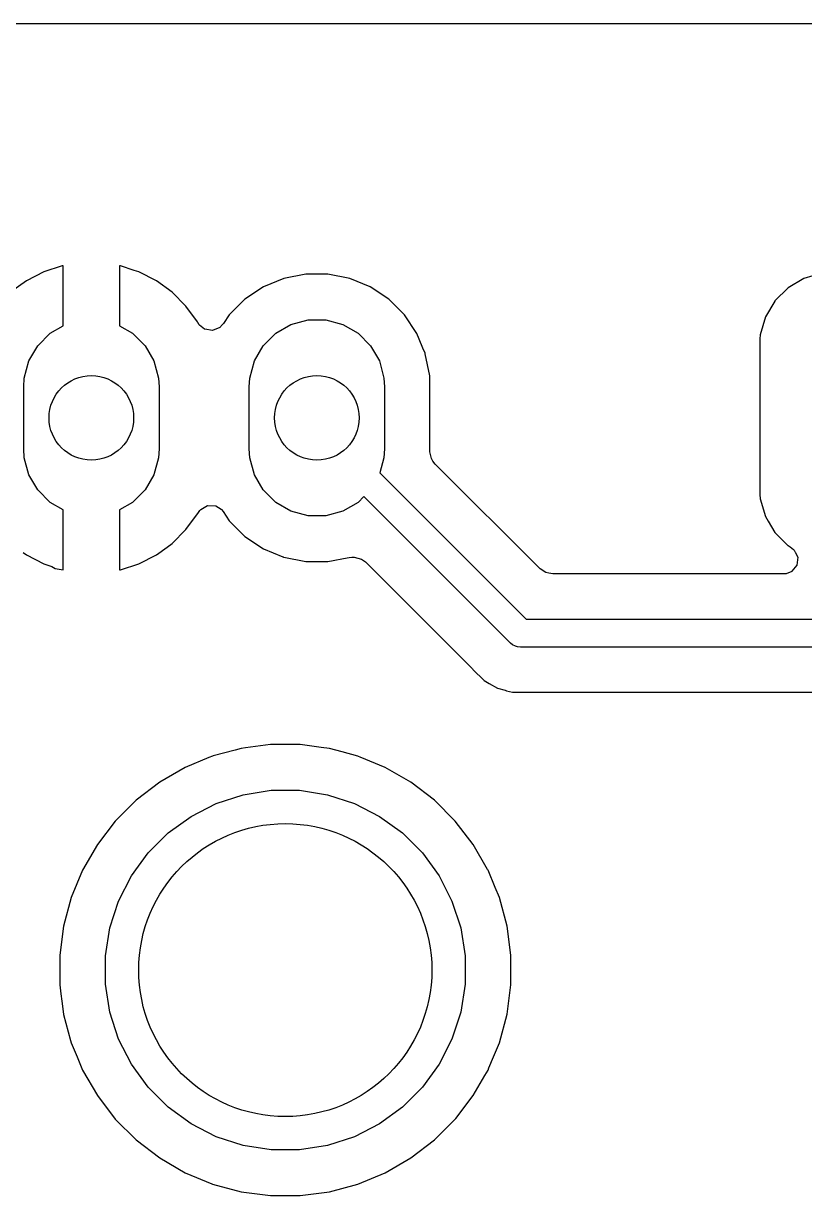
# Model space of a CAD drawing. Header units: inches. Extents: x 0.71 to 7.56, y -5.16 to -0.79.
# Drawn here: x 2.5759 to 2.8486, y -1.1969 to -0.7874 of the extents above; entities that cross this region are included whole.
import ezdxf

# ---------------------------------------------------------------- set-up
doc = ezdxf.new("R2010")
doc.units = ezdxf.units.IN
doc.header["$MEASUREMENT"] = 0
doc.layers.add('BLACK', color=250, linetype='CONTINUOUS')

msp = doc.modelspace()

# ---------------------------------------------------------------- linework, layer by layer
at = {"layer": 'BLACK', "linetype": 'CONTINUOUS'}
for p, q in [((0.90583, -0.78742), (3.14402, -0.78742)), ((2.58976, -0.87208), (2.58947, -0.87213)), ((2.58976, -0.89301), (2.58976, -0.87208)), ((2.58976, -0.87208), (2.58976, -0.87208)), ((2.58976, -0.87208), (2.58976, -0.87208)), ((2.60975, -0.87213), (2.60945, -0.87208)), ((2.60945, -0.87208), (2.60945, -0.89301)), ((2.58298, -0.87424), (2.57691, -0.87733)), ((2.58946, -0.87213), (2.58298, -0.87424)), ((2.58947, -0.87213), (2.58946, -0.87213)), ((2.58946, -0.87213), (2.58946, -0.87213)), ((2.58946, -0.87213), (2.58946, -0.87213)), ((2.58947, -0.87213), (2.58947, -0.87213)), ((2.58947, -0.87213), (2.58947, -0.87213)), ((2.61456, -0.87369), (2.60975, -0.87213)), ((2.60975, -0.87213), (2.60975, -0.87213)), ((2.60975, -0.87213), (2.60975, -0.87213)), ((2.60975, -0.87213), (2.60975, -0.87213)), ((2.61623, -0.87424), (2.61456, -0.87369)), ((2.6223, -0.87733), (2.61623, -0.87424)), ((2.67447, -0.87498), (2.66686, -0.87649)), ((2.68223, -0.87498), (2.67447, -0.87498)), ((2.67447, -0.87498), (2.67447, -0.87498)), ((2.67447, -0.87498), (2.67447, -0.87498)), ((2.68984, -0.87649), (2.68223, -0.87498)), ((2.68223, -0.87498), (2.68223, -0.87498)), ((2.68223, -0.87498), (2.68223, -0.87498)), ((2.85462, -0.8747), (2.84841, -0.87651)), ((2.57691, -0.87733), (2.57139, -0.88134)), ((2.62782, -0.88134), (2.6223, -0.87733)), ((2.6223, -0.87733), (2.6223, -0.87733)), ((2.6223, -0.87733), (2.6223, -0.87733)), ((2.65969, -0.87946), (2.65324, -0.88377)), ((2.66686, -0.87649), (2.65969, -0.87946)), ((2.65969, -0.87946), (2.65969, -0.87946)), ((2.65969, -0.87946), (2.65969, -0.87946)), ((2.66686, -0.87649), (2.66686, -0.87649)), ((2.66686, -0.87649), (2.66686, -0.87649)), ((2.66686, -0.87649), (2.66686, -0.87649)), ((2.66686, -0.87649), (2.66686, -0.87649)), ((2.697, -0.87946), (2.68984, -0.87649)), ((2.68984, -0.87649), (2.68984, -0.87649)), ((2.68984, -0.87649), (2.68984, -0.87649)), ((2.68984, -0.87649), (2.68984, -0.87649)), ((2.68984, -0.87649), (2.68984, -0.87649)), ((2.68984, -0.87649), (2.68984, -0.87649)), ((2.70346, -0.88377), (2.697, -0.87946)), ((2.697, -0.87946), (2.697, -0.87946)), ((2.697, -0.87946), (2.697, -0.87946)), ((2.697, -0.87946), (2.697, -0.87946)), ((2.697, -0.87946), (2.697, -0.87946)), ((2.84284, -0.8798), (2.83826, -0.88437)), ((2.84841, -0.87651), (2.84284, -0.8798)), ((2.84284, -0.8798), (2.84284, -0.8798)), ((2.84284, -0.8798), (2.84284, -0.8798)), ((2.84841, -0.87651), (2.84841, -0.87651)), ((2.63264, -0.88616), (2.62782, -0.88134)), ((2.62782, -0.88134), (2.62782, -0.88134)), ((2.65324, -0.88377), (2.64775, -0.88926)), ((2.65324, -0.88377), (2.65324, -0.88377)), ((2.65324, -0.88377), (2.65324, -0.88377)), ((2.70894, -0.88926), (2.70346, -0.88377)), ((2.70346, -0.88377), (2.70346, -0.88377)), ((2.70346, -0.88377), (2.70346, -0.88377)), ((2.83826, -0.88438), (2.83497, -0.88994)), ((2.83826, -0.88437), (2.83826, -0.88438)), ((2.83826, -0.88438), (2.83826, -0.88438)), ((2.63665, -0.89167), (2.63264, -0.88616)), ((2.63677, -0.89191), (2.63665, -0.89167)), ((2.63725, -0.89267), (2.63677, -0.89191)), ((2.64577, -0.89222), (2.64498, -0.8931)), ((2.64775, -0.88926), (2.64577, -0.89222)), ((2.64577, -0.89222), (2.64577, -0.89222)), ((2.64577, -0.89222), (2.64577, -0.89222)), ((2.64775, -0.88926), (2.64775, -0.88926)), ((2.66397, -0.89563), (2.66931, -0.89255)), ((2.66931, -0.89255), (2.67526, -0.89095)), ((2.67526, -0.89095), (2.68143, -0.89095)), ((2.68143, -0.89095), (2.68739, -0.89255)), ((2.68739, -0.89255), (2.69273, -0.89563)), ((2.71325, -0.89571), (2.70894, -0.88926)), ((2.70894, -0.88926), (2.70894, -0.88926)), ((2.70894, -0.88926), (2.70894, -0.88926)), ((2.70894, -0.88926), (2.70894, -0.88926)), ((2.83497, -0.88995), (2.83317, -0.89616)), ((2.83497, -0.88994), (2.83497, -0.88995)), ((2.58087, -0.89999), (2.58523, -0.89563)), ((2.58523, -0.89563), (2.58976, -0.89301)), ((2.60945, -0.89301), (2.61399, -0.89563)), ((2.61399, -0.89563), (2.61835, -0.89999)), ((2.63735, -0.8928), (2.63725, -0.89267)), ((2.63911, -0.89423), (2.63735, -0.8928)), ((2.63918, -0.89427), (2.63911, -0.89423)), ((2.63918, -0.89427), (2.63918, -0.89427)), ((2.63918, -0.89427), (2.63918, -0.89427)), ((2.63918, -0.89427), (2.63918, -0.89427)), ((2.6419, -0.89471), (2.63918, -0.89427)), ((2.64442, -0.89361), (2.6419, -0.89471)), ((2.64484, -0.89326), (2.64442, -0.89361)), ((2.64498, -0.8931), (2.64484, -0.89326)), ((2.65961, -0.89999), (2.66397, -0.89563)), ((2.69273, -0.89563), (2.69709, -0.89999)), ((2.71513, -0.90024), (2.71325, -0.89571)), ((2.71325, -0.89571), (2.71325, -0.89571)), ((2.83317, -0.89616), (2.83305, -0.89761)), ((2.83317, -0.89616), (2.83317, -0.89616)), ((2.83317, -0.89616), (2.83317, -0.89616)), ((2.83317, -0.89616), (2.83317, -0.89616)), ((2.57778, -0.90533), (2.58087, -0.89999)), ((2.61835, -0.89999), (2.62143, -0.90533)), ((2.65652, -0.90533), (2.65961, -0.89999)), ((2.69709, -0.89999), (2.70017, -0.90533)), ((2.71538, -0.90086), (2.71513, -0.90024)), ((2.83305, -0.89761), (2.83305, -0.952)), ((2.71613, -0.90266), (2.71538, -0.90086)), ((2.71621, -0.90283), (2.71613, -0.90266)), ((2.71774, -0.91049), (2.71621, -0.90283)), ((2.57619, -0.91129), (2.57778, -0.90533)), ((2.62143, -0.90533), (2.62303, -0.91129)), ((2.65493, -0.91129), (2.65652, -0.90533)), ((2.70017, -0.90533), (2.70177, -0.91129)), ((2.57598, -0.91437), (2.57619, -0.91129)), ((2.62303, -0.91129), (2.62323, -0.91437)), ((2.65472, -0.91437), (2.65493, -0.91129)), ((2.70177, -0.91129), (2.70197, -0.91437)), ((2.71774, -0.93703), (2.71774, -0.91049)), ((2.57598, -0.93602), (2.57598, -0.91437)), ((2.62323, -0.91437), (2.62323, -0.93602)), ((2.65472, -0.93602), (2.65472, -0.91437)), ((2.70197, -0.91437), (2.70197, -0.93602)), ((2.57619, -0.93911), (2.57598, -0.93602)), ((2.62323, -0.93602), (2.62303, -0.93911)), ((2.65493, -0.93911), (2.65472, -0.93602)), ((2.70197, -0.93602), (2.70177, -0.93911)), ((2.71833, -0.93937), (2.71774, -0.93703)), ((2.57778, -0.94506), (2.57619, -0.93911)), ((2.62303, -0.93911), (2.62143, -0.94506)), ((2.65652, -0.94506), (2.65493, -0.93911)), ((2.70177, -0.93911), (2.70035, -0.94438)), ((2.71883, -0.94028), (2.71833, -0.93937)), ((2.71966, -0.94139), (2.71883, -0.94028)), ((2.75626, -0.97798), (2.71966, -0.94139)), ((2.58087, -0.9504), (2.57778, -0.94506)), ((2.62143, -0.94506), (2.61835, -0.9504)), ((2.65961, -0.9504), (2.65652, -0.94506)), ((2.70035, -0.94438), (2.75145, -0.99547)), ((2.58523, -0.95476), (2.58087, -0.9504)), ((2.61835, -0.9504), (2.61399, -0.95476)), ((2.66397, -0.95476), (2.65961, -0.9504)), ((2.69477, -0.95272), (2.69273, -0.95476)), ((2.74593, -1.00387), (2.69477, -0.95272)), ((2.83305, -0.952), (2.83317, -0.95345)), ((2.83317, -0.95345), (2.83317, -0.95345)), ((2.83317, -0.95345), (2.83317, -0.95345)), ((2.83317, -0.95345), (2.83317, -0.95345)), ((2.83317, -0.95345), (2.83497, -0.95966)), ((2.58976, -0.95738), (2.58523, -0.95476)), ((2.58976, -0.97831), (2.58976, -0.95738)), ((2.61399, -0.95476), (2.60945, -0.95738)), ((2.60945, -0.95738), (2.60945, -0.97831)), ((2.63675, -0.95856), (2.63745, -0.95757)), ((2.63745, -0.95757), (2.63783, -0.95717)), ((2.63783, -0.95717), (2.6402, -0.95579)), ((2.6402, -0.95579), (2.64295, -0.95591)), ((2.64295, -0.95591), (2.64303, -0.95593)), ((2.64303, -0.95593), (2.64495, -0.95714)), ((2.64495, -0.95714), (2.64507, -0.95726)), ((2.64507, -0.95726), (2.64563, -0.95796)), ((2.64563, -0.95796), (2.64775, -0.96113)), ((2.66931, -0.95785), (2.66397, -0.95476)), ((2.67526, -0.95944), (2.66931, -0.95785)), ((2.68739, -0.95785), (2.68143, -0.95944)), ((2.69273, -0.95476), (2.68739, -0.95785)), ((2.63264, -0.96424), (2.63665, -0.95872)), ((2.63665, -0.95871), (2.63666, -0.95869)), ((2.63665, -0.95872), (2.63665, -0.95871)), ((2.63666, -0.95869), (2.63675, -0.95856)), ((2.63675, -0.95856), (2.63675, -0.95856)), ((2.64775, -0.96113), (2.65324, -0.96662)), ((2.68143, -0.95944), (2.67526, -0.95944)), ((2.83497, -0.95966), (2.83497, -0.95966)), ((2.83497, -0.95966), (2.83497, -0.95966)), ((2.83497, -0.95966), (2.83497, -0.95966)), ((2.83497, -0.95966), (2.83497, -0.95966)), ((2.83497, -0.95966), (2.83592, -0.96127)), ((2.83592, -0.96127), (2.83592, -0.96127)), ((2.83592, -0.96127), (2.83826, -0.96523)), ((2.62782, -0.96906), (2.63264, -0.96424)), ((2.83826, -0.96523), (2.83826, -0.96523)), ((2.83826, -0.96523), (2.83826, -0.96523)), ((2.83826, -0.96523), (2.84279, -0.96975)), ((2.6223, -0.97306), (2.62604, -0.97035)), ((2.62604, -0.97035), (2.62782, -0.96906)), ((2.62782, -0.96906), (2.62782, -0.96906)), ((2.62782, -0.96906), (2.62782, -0.96906)), ((2.65324, -0.96662), (2.65324, -0.96662)), ((2.65324, -0.96662), (2.65324, -0.96662)), ((2.65324, -0.96662), (2.65969, -0.97093)), ((2.84279, -0.96975), (2.84279, -0.96975)), ((2.84279, -0.96975), (2.84284, -0.96981)), ((2.84284, -0.96981), (2.84284, -0.96981)), ((2.84284, -0.96981), (2.84284, -0.96981)), ((2.84284, -0.96981), (2.84284, -0.96981)), ((2.84284, -0.96981), (2.84284, -0.96981)), ((2.84284, -0.96981), (2.84288, -0.96983)), ((2.84288, -0.96983), (2.84289, -0.96984)), ((2.84289, -0.96984), (2.84321, -0.97004)), ((2.84321, -0.97004), (2.84329, -0.97007)), ((2.84329, -0.97007), (2.8435, -0.9702)), ((2.8435, -0.9702), (2.84359, -0.97025)), ((2.84359, -0.97025), (2.84361, -0.97026)), ((2.84361, -0.97026), (2.8447, -0.97113)), ((2.57582, -0.97227), (2.57691, -0.97306)), ((2.57691, -0.97306), (2.58298, -0.97616)), ((2.61623, -0.97616), (2.6223, -0.97306)), ((2.65969, -0.97093), (2.65969, -0.97093)), ((2.65969, -0.97093), (2.66652, -0.97376)), ((2.66652, -0.97376), (2.66652, -0.97376)), ((2.66652, -0.97376), (2.6666, -0.97379)), ((2.6666, -0.97379), (2.66664, -0.97381)), ((2.66664, -0.97381), (2.66664, -0.97381)), ((2.66664, -0.97381), (2.66664, -0.97381)), ((2.66664, -0.97381), (2.66664, -0.97381)), ((2.66664, -0.97381), (2.66681, -0.97389)), ((2.66681, -0.97389), (2.67447, -0.97541)), ((2.68404, -0.97505), (2.68765, -0.97433)), ((2.68765, -0.97433), (2.68959, -0.97395)), ((2.68959, -0.97395), (2.6905, -0.97386)), ((2.6905, -0.97386), (2.69137, -0.97385)), ((2.69137, -0.97385), (2.69388, -0.97452)), ((2.8447, -0.97113), (2.84498, -0.97144)), ((2.84498, -0.97144), (2.845, -0.97146)), ((2.845, -0.97146), (2.84531, -0.97209)), ((2.84531, -0.97209), (2.84549, -0.97227)), ((2.84549, -0.97227), (2.84554, -0.97253)), ((2.84554, -0.97253), (2.84623, -0.97392)), ((2.84623, -0.97392), (2.84594, -0.97665)), ((2.58298, -0.97616), (2.58581, -0.97708)), ((2.58581, -0.97708), (2.58697, -0.97787)), ((2.58697, -0.97787), (2.58976, -0.97831)), ((2.58976, -0.97831), (2.58976, -0.97831)), ((2.60945, -0.97831), (2.60975, -0.97826)), ((2.60975, -0.97826), (2.61623, -0.97616)), ((2.67447, -0.97541), (2.68223, -0.97541)), ((2.68223, -0.97541), (2.68404, -0.97505)), ((2.68223, -0.97541), (2.68223, -0.97541)), ((2.69388, -0.97452), (2.6943, -0.97476)), ((2.6943, -0.97476), (2.69528, -0.97552)), ((2.69528, -0.97552), (2.73268, -1.01293)), ((2.75833, -0.97922), (2.75626, -0.97798)), ((2.84594, -0.97665), (2.84422, -0.9788)), ((2.75933, -0.97951), (2.75833, -0.97922)), ((2.7607, -0.9797), (2.75933, -0.97951)), ((2.84134, -0.9797), (2.7607, -0.9797)), ((2.7607, -0.9797), (2.7607, -0.9797)), ((2.7607, -0.9797), (2.7607, -0.9797)), ((2.84212, -0.97964), (2.84134, -0.9797)), ((2.84219, -0.97963), (2.84212, -0.97964)), ((2.84419, -0.97882), (2.84219, -0.97963)), ((2.84422, -0.9788), (2.84419, -0.97882)), ((2.84422, -0.9788), (2.84422, -0.9788)), ((2.75145, -0.99547), (3.00172, -0.99547)), ((2.74668, -1.00449), (2.74593, -1.00387)), ((2.74771, -1.00492), (2.74668, -1.00449)), ((2.74668, -1.00449), (2.74668, -1.00449)), ((2.74845, -1.00522), (2.74771, -1.00492)), ((2.74941, -1.00531), (2.74845, -1.00522)), ((2.74845, -1.00522), (2.74845, -1.00522)), ((2.99968, -1.00531), (2.74941, -1.00531)), ((2.73268, -1.01293), (2.73268, -1.01293)), ((2.73268, -1.01293), (2.73285, -1.0131)), ((2.73285, -1.0131), (2.73285, -1.0131)), ((2.73285, -1.0131), (2.73671, -1.01695)), ((2.73671, -1.01695), (2.73671, -1.01695)), ((2.73671, -1.01695), (2.73671, -1.01695)), ((2.73671, -1.01695), (2.73852, -1.018)), ((2.73852, -1.018), (2.74142, -1.01967)), ((2.74142, -1.01967), (2.74405, -1.02038)), ((2.74405, -1.02038), (2.74405, -1.02038)), ((2.74405, -1.02038), (2.74461, -1.02053)), ((2.74461, -1.02053), (2.74669, -1.02108)), ((2.74669, -1.02108), (2.74669, -1.02108)), ((2.74669, -1.02108), (2.99042, -1.02108)), ((2.66216, -1.03935), (2.65347, -1.04049)), ((2.67249, -1.03935), (2.66216, -1.03935)), ((2.67979, -1.04031), (2.67249, -1.03935)), ((2.64068, -1.0439), (2.63241, -1.04732)), ((2.64195, -1.04337), (2.64068, -1.0439)), ((2.64215, -1.04332), (2.64195, -1.04337)), ((2.64195, -1.04337), (2.64195, -1.04337)), ((2.64986, -1.04125), (2.64215, -1.04332)), ((2.64215, -1.04332), (2.64215, -1.04332)), ((2.65192, -1.0407), (2.64986, -1.04125)), ((2.65347, -1.04049), (2.65192, -1.0407)), ((2.68272, -1.0407), (2.67979, -1.04031)), ((2.6872, -1.0419), (2.68272, -1.0407)), ((2.69269, -1.04337), (2.6872, -1.0419)), ((2.69285, -1.04344), (2.69269, -1.04337)), ((2.6935, -1.0437), (2.69285, -1.04344)), ((2.70223, -1.04732), (2.6935, -1.0437)), ((2.63241, -1.04732), (2.62347, -1.05248)), ((2.63241, -1.04732), (2.63241, -1.04732)), ((2.71117, -1.05248), (2.70223, -1.04732)), ((2.70223, -1.04732), (2.70223, -1.04732)), ((2.62347, -1.05248), (2.61528, -1.05877)), ((2.65262, -1.05686), (2.66238, -1.05531)), ((2.66238, -1.05531), (2.67227, -1.05531)), ((2.67227, -1.05531), (2.68203, -1.05686)), ((2.71936, -1.05877), (2.71117, -1.05248)), ((2.61528, -1.05877), (2.60798, -1.06607)), ((2.61528, -1.05877), (2.61528, -1.05877)), ((2.63441, -1.0644), (2.64322, -1.05991)), ((2.64322, -1.05991), (2.65262, -1.05686)), ((2.68203, -1.05686), (2.69143, -1.05991)), ((2.69143, -1.05991), (2.70024, -1.0644)), ((2.72666, -1.06607), (2.71936, -1.05877)), ((2.71936, -1.05877), (2.71936, -1.05877)), ((2.62641, -1.07021), (2.63441, -1.0644)), ((2.70024, -1.0644), (2.70823, -1.07021)), ((2.60798, -1.06607), (2.6017, -1.07426)), ((2.60798, -1.06607), (2.60798, -1.06607)), ((2.73295, -1.07426), (2.72666, -1.06607)), ((2.72666, -1.06607), (2.72666, -1.06607)), ((2.72666, -1.06607), (2.72666, -1.06607)), ((2.61942, -1.0772), (2.62641, -1.07021)), ((2.70823, -1.07021), (2.71522, -1.0772)), ((2.6017, -1.07426), (2.59653, -1.0832)), ((2.73797, -1.08295), (2.73295, -1.07426)), ((2.61361, -1.0852), (2.61942, -1.0772)), ((2.71522, -1.0772), (2.72103, -1.0852)), ((2.59653, -1.0832), (2.59258, -1.09274)), ((2.59653, -1.0832), (2.59653, -1.0832)), ((2.73811, -1.0832), (2.73797, -1.08295)), ((2.74064, -1.0893), (2.73811, -1.0832)), ((2.73811, -1.0832), (2.73811, -1.0832)), ((2.60913, -1.094), (2.61361, -1.0852)), ((2.72103, -1.0852), (2.72552, -1.094)), ((2.59258, -1.09274), (2.58991, -1.10271)), ((2.74206, -1.09274), (2.74064, -1.0893)), ((2.74474, -1.10271), (2.74206, -1.09274)), ((2.60607, -1.1034), (2.60913, -1.094)), ((2.72552, -1.094), (2.72857, -1.1034)), ((2.58991, -1.10273), (2.58856, -1.11295)), ((2.58991, -1.10271), (2.58991, -1.10271)), ((2.58991, -1.10271), (2.58991, -1.10272)), ((2.58991, -1.10272), (2.58991, -1.10273)), ((2.60452, -1.11317), (2.60607, -1.1034)), ((2.72857, -1.1034), (2.73012, -1.11317)), ((2.74608, -1.11295), (2.74474, -1.10271)), ((2.58856, -1.11295), (2.58856, -1.12327)), ((2.60452, -1.12305), (2.60452, -1.11317)), ((2.73012, -1.11317), (2.73012, -1.12305)), ((2.74608, -1.12327), (2.74608, -1.11295)), ((2.58856, -1.12327), (2.58898, -1.12643)), ((2.60607, -1.13282), (2.60452, -1.12305)), ((2.73012, -1.12305), (2.72857, -1.13282)), ((2.74474, -1.13351), (2.74608, -1.12327)), ((2.58898, -1.12643), (2.58931, -1.12892)), ((2.58931, -1.12892), (2.58991, -1.13351)), ((2.58991, -1.13351), (2.58993, -1.13359)), ((2.58993, -1.13359), (2.59238, -1.14274)), ((2.60913, -1.14222), (2.60607, -1.13282)), ((2.72857, -1.13282), (2.72552, -1.14222)), ((2.74206, -1.14348), (2.74474, -1.13351)), ((2.61361, -1.15102), (2.60913, -1.14222)), ((2.72552, -1.14222), (2.72103, -1.15102)), ((2.59238, -1.14274), (2.59258, -1.14348)), ((2.59258, -1.14348), (2.59258, -1.14348)), ((2.59258, -1.14348), (2.59258, -1.14348)), ((2.59258, -1.14348), (2.59463, -1.14843)), ((2.74001, -1.14843), (2.74206, -1.14348)), ((2.59463, -1.14843), (2.59653, -1.15302)), ((2.73841, -1.15229), (2.74001, -1.14843)), ((2.59653, -1.15302), (2.59653, -1.15302)), ((2.59653, -1.15302), (2.6017, -1.16196)), ((2.61942, -1.15902), (2.61361, -1.15102)), ((2.72103, -1.15102), (2.71522, -1.15902)), ((2.737, -1.15495), (2.73811, -1.15302)), ((2.73811, -1.15302), (2.73841, -1.15229)), ((2.73811, -1.15302), (2.73811, -1.15302)), ((2.73811, -1.15302), (2.73811, -1.15302)), ((2.73295, -1.16196), (2.737, -1.15495)), ((2.6017, -1.16196), (2.60798, -1.17015)), ((2.62641, -1.16601), (2.61942, -1.15902)), ((2.71522, -1.15902), (2.70823, -1.16601)), ((2.72683, -1.16993), (2.73295, -1.16196)), ((2.63441, -1.17182), (2.62641, -1.16601)), ((2.70823, -1.16601), (2.70024, -1.17182)), ((2.60798, -1.17015), (2.60798, -1.17015)), ((2.60798, -1.17015), (2.61528, -1.17745)), ((2.72082, -1.17599), (2.72647, -1.17034)), ((2.72647, -1.17034), (2.7265, -1.17032)), ((2.7265, -1.17032), (2.72664, -1.17017)), ((2.72664, -1.17017), (2.72666, -1.17015)), ((2.72666, -1.17015), (2.72666, -1.17015)), ((2.72666, -1.17015), (2.72666, -1.17015)), ((2.72666, -1.17015), (2.72666, -1.17015)), ((2.72666, -1.17015), (2.72666, -1.17015)), ((2.72666, -1.17015), (2.72667, -1.17015)), ((2.72667, -1.17015), (2.72668, -1.17013)), ((2.72668, -1.17013), (2.72681, -1.16996)), ((2.72668, -1.17013), (2.72668, -1.17013)), ((2.72681, -1.16996), (2.72683, -1.16993)), ((2.64322, -1.17631), (2.63441, -1.17182)), ((2.70024, -1.17182), (2.69143, -1.17631)), ((2.61528, -1.17745), (2.61528, -1.17745)), ((2.61528, -1.17745), (2.61528, -1.17745)), ((2.61528, -1.17745), (2.62347, -1.18374)), ((2.65262, -1.17936), (2.64322, -1.17631)), ((2.69143, -1.17631), (2.68203, -1.17936)), ((2.71117, -1.18374), (2.71936, -1.17745)), ((2.71936, -1.17745), (2.72082, -1.17599)), ((2.71936, -1.17745), (2.71936, -1.17745)), ((2.71936, -1.17745), (2.71936, -1.17745)), ((2.66238, -1.18091), (2.65262, -1.17936)), ((2.67227, -1.18091), (2.66238, -1.18091)), ((2.68203, -1.17936), (2.67227, -1.18091)), ((2.62347, -1.18374), (2.63241, -1.1889)), ((2.70223, -1.1889), (2.71117, -1.18374)), ((2.63241, -1.1889), (2.63241, -1.1889)), ((2.63241, -1.1889), (2.63241, -1.1889)), ((2.63241, -1.1889), (2.63241, -1.1889)), ((2.63241, -1.1889), (2.6417, -1.19275)), ((2.69269, -1.19285), (2.70223, -1.1889)), ((2.6417, -1.19275), (2.6417, -1.19275)), ((2.6417, -1.19275), (2.6417, -1.19275)), ((2.6417, -1.19275), (2.64195, -1.19285)), ((2.64195, -1.19285), (2.64195, -1.19285)), ((2.64195, -1.19285), (2.64195, -1.19285)), ((2.64195, -1.19285), (2.65192, -1.19552)), ((2.65192, -1.19552), (2.66216, -1.19687)), ((2.67249, -1.19687), (2.68272, -1.19552)), ((2.68272, -1.19552), (2.69269, -1.19285)), ((2.66216, -1.19687), (2.66216, -1.19687)), ((2.66216, -1.19687), (2.67248, -1.19687)), ((2.67248, -1.19687), (2.67249, -1.19687))]:
    msp.add_line(p, q, dxfattribs=at)
at = {"layer": 'BLACK'}
for centre, radius in [((2.59961, -0.9252), 0.01476), ((2.67835, -0.9252), 0.01476), ((2.66732, -1.11811), 0.05118)]:
    msp.add_circle(centre, radius, dxfattribs=at)
at = {"layer": 'WHITE'}
for centre, radius in [((2.59961, -0.9252), 0.01476), ((2.67835, -0.9252), 0.01476), ((2.66732, -1.11811), 0.05118)]:
    msp.add_circle(centre, radius, dxfattribs=at)

doc.saveas('drawing.dxf')
